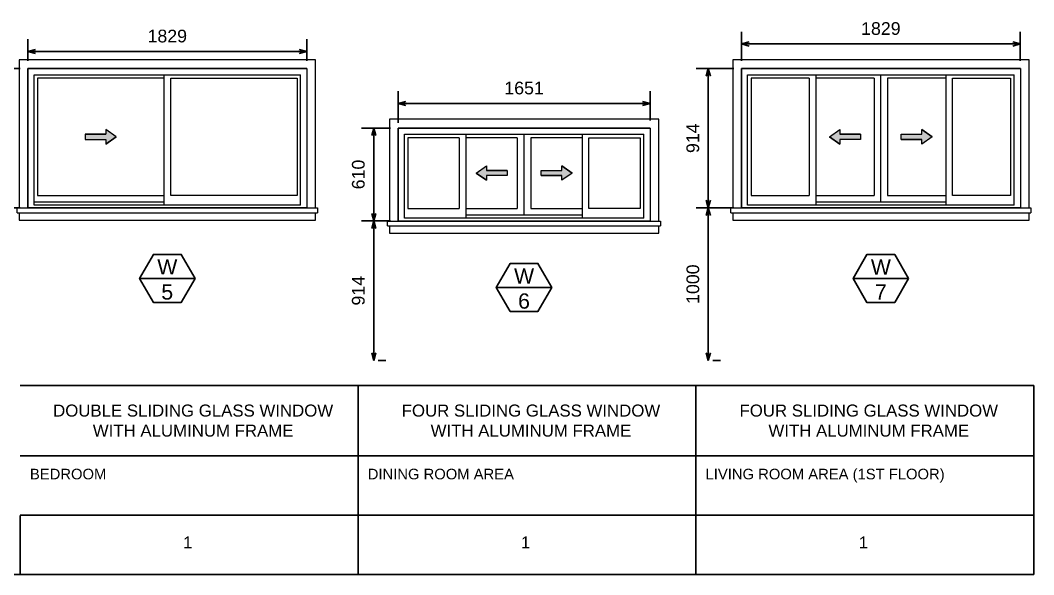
# Model space of a CAD drawing. Header units: inches. Extents: x -1 to 315328, y 6829 to 107833.
# Drawn here: x 33085 to 53031, y 35436 to 46351 of the extents above; entities that cross this region are included whole.
import ezdxf

# ---------------------------------------------------------------- set-up
doc = ezdxf.new("R2010")
doc.units = ezdxf.units.IN
doc.header["$MEASUREMENT"] = 0
for name, color, linetype, lineweight in [('A-ANNO-DIMS', 211, 'Continuous', 9), ('A-DETL-GENF', 92, 'Continuous', 9), ('A-GENM', 13, 'Continuous', 9), ('A-GLAZ', 151, 'Continuous', 18)]:
    doc.layers.add(name, color=color, linetype=linetype, lineweight=lineweight)
doc.layers.add('Layer2', color=7, linetype='Continuous')
doc.layers.add('TEXTS', color=2, linetype='Continuous')
doc.styles.add('Arial', font='arial.ttf', dxfattribs={"height": 250})
doc.styles.get("Standard").update_dxf_attribs({"font": 'arial.ttf'})
doc.dimstyles.new('Arrow_-_2_5mm_Arial', dxfattribs={"dimscale": 304.8, "dimtxt": 255.06485, "dimasz": 0.492126, "dimexe": 0.787402, "dimexo": 0.492126, "dimgap": 0.574147, "dimtad": 1, "dimdec": 0, "dimzin": 0, "dimdsep": 46, "dimtxsty": 'Arial', "dimblk1": 'OPEN30', "dimblk2": 'OPEN30', "dimsah": 1, "dimcen": 0.09, "dimazin": 0, "dimtfac": 1, "dimtdec": 4, "dimtix": 1, "dimtmove": 0, "dimatfit": 3, "dimfxl": 1, "dimtvp": 1, "dimtfill": 1, "dimtolj": 1, "dimtzin": 0, "dimarcsym": 2})

# ---------------------------------------------------------------- blocks, each defined once
blk = doc.blocks.new('Family - ___-483837-Legend 1')
at = {"layer": 'A-DETL-GENF', "lineweight": 25}
blk.add_hatch(color=256, dxfattribs=at).paths.add_polyline_path([(4900, 4804), (4967.8, 4851.5), (4900, 4898.9), (4900, 4868.4), (4764.6, 4868.4), (4764.6, 4834.5), (4900, 4834.5)])
at = {"layer": 'A-DETL-GENF'}
for p, q in [((4764.6, 4868.4), (4764.6, 4834.5)), ((4764.6, 4868.4), (4900, 4868.4)), ((4900, 4868.4), (4764.6, 4868.4)), ((4764.6, 4868.4), (4764.6, 4834.5)), ((4900, 4898.9), (4900, 4868.4)), ((4967.8, 4851.5), (4900, 4898.9)), ((4967.8, 4851.5), (4900, 4898.9)), ((4900, 4898.9), (4900, 4868.4)), ((4967.8, 4851.5), (4900, 4804)), ((4900, 4804), (4967.8, 4851.5)), ((4764.6, 4834.5), (4900, 4834.5)), ((4764.6, 4834.5), (4900, 4834.5)), ((4900, 4834.5), (4900, 4804)), ((4900, 4834.5), (4900, 4804))]:
    blk.add_line(p, q, dxfattribs=at)
at = {"layer": 'A-GENM'}
for p, q in [((4331.2, 5356.3), (4331.2, 4384.7)), ((6274.3, 5356.3), (4331.2, 5356.3)), ((6274.3, 4384.7), (6274.3, 5356.3)), ((4388.3, 4384.7), (4388.3, 5299.1)), ((4388.3, 5299.1), (6217.1, 5299.1)), ((6217.1, 5299.1), (6217.1, 4384.7)), ((4318.5, 4382.3), (4318.5, 4384.7)), ((4318.5, 4384.7), (6287, 4384.7)), ((4318.5, 4353), (4318.5, 4382.3)), ((6287, 4382.3), (4318.5, 4382.3)), ((4318.5, 4353), (6287, 4353)), ((4331.2, 4384.7), (4388.3, 4384.7)), ((4331.2, 4353), (4331.2, 4305.4)), ((6217.1, 4384.7), (6274.3, 4384.7)), ((6274.3, 4305.4), (6274.3, 4353)), ((6287, 4384.7), (6287, 4382.3)), ((6287, 4382.3), (6287, 4353)), ((4331.2, 4305.4), (6274.3, 4305.4))]:
    blk.add_line(p, q, dxfattribs=at)
at = {"layer": 'A-GLAZ'}
for p, q in [((6217.1, 5299.1), (4388.3, 5299.1)), ((4388.3, 5299.1), (4388.3, 4384.7)), ((4429.3, 5258.2), (6176.2, 5258.2)), ((4429.3, 4403.8), (4429.3, 5258.2)), ((5280.5, 5258.2), (5280.5, 4403.8)), ((6176.2, 4403.8), (6176.2, 5258.2)), ((6217.1, 5299.1), (6217.1, 4384.7)), ((4451.8, 5235.6), (4451.8, 4467.3)), ((5280.5, 5235.6), (4451.8, 5235.6)), ((5325, 4467.3), (5325, 5235.6)), ((5325, 5235.6), (6153.6, 5235.6)), ((6153.6, 5235.6), (6153.6, 4467.3)), ((4451.8, 4467.3), (5280.5, 4467.3)), ((6153.6, 4467.3), (5325, 4467.3)), ((5280.5, 4422.8), (4429.3, 4422.8)), ((5280.5, 4422.8), (4429.3, 4422.8)), ((6176.2, 4403.8), (4429.3, 4403.8)), ((6217.1, 4384.7), (4388.3, 4384.7))]:
    blk.add_line(p, q, dxfattribs=at)
blk = doc.blocks.new('Family - ___-483871-Legend 1')
at = {"layer": 'A-DETL-GENF', "lineweight": 25}
for points in [[(7670.3, 4566), (7670.3, 4596.5), (7805.8, 4596.5), (7805.8, 4630.4), (7670.3, 4630.4), (7670.3, 4660.9), (7602.6, 4613.5)], [(8163.5, 4566), (8231.2, 4613.5), (8163.5, 4660.9), (8163.5, 4630.4), (8028, 4630.4), (8028, 4596.5), (8163.5, 4596.5)]]:
    blk.add_hatch(color=256, dxfattribs=at).paths.add_polyline_path(points)
at = {"layer": 'A-DETL-GENF'}
for p, q in [((7602.6, 4613.5), (7670.3, 4660.9)), ((7602.6, 4613.5), (7670.3, 4660.9)), ((7670.3, 4660.9), (7670.3, 4630.4)), ((7670.3, 4660.9), (7670.3, 4630.4)), ((8163.5, 4630.4), (8163.5, 4660.9)), ((8231.2, 4613.5), (8163.5, 4660.9)), ((8163.5, 4630.4), (8163.5, 4660.9)), ((8163.5, 4660.9), (8231.2, 4613.5)), ((7602.6, 4613.5), (7670.3, 4566)), ((7670.3, 4566), (7602.6, 4613.5)), ((7805.8, 4630.4), (7670.3, 4630.4)), ((7670.3, 4630.4), (7805.8, 4630.4)), ((7670.3, 4596.5), (7670.3, 4566)), ((7805.8, 4596.5), (7670.3, 4596.5)), ((7805.8, 4596.5), (7670.3, 4596.5)), ((7670.3, 4596.5), (7670.3, 4566)), ((7805.8, 4630.4), (7805.8, 4596.5)), ((7805.8, 4630.4), (7805.8, 4596.5)), ((8028, 4630.4), (8163.5, 4630.4)), ((8028, 4596.5), (8028, 4630.4)), ((8028, 4596.5), (8028, 4630.4)), ((8028, 4630.4), (8163.5, 4630.4)), ((8028, 4596.5), (8163.5, 4596.5)), ((8163.5, 4596.5), (8028, 4596.5)), ((8231.2, 4613.5), (8163.5, 4566)), ((8231.2, 4613.5), (8163.5, 4566)), ((8163.5, 4566), (8163.5, 4596.5)), ((8163.5, 4566), (8163.5, 4596.5))]:
    blk.add_line(p, q, dxfattribs=at)
at = {"layer": 'A-GENM'}
for p, q in [((7034.2, 4965.9), (7034.2, 4299.1)), ((8799.5, 4965.9), (7034.2, 4965.9)), ((8799.5, 4299.1), (8799.5, 4965.9)), ((7091.4, 4299.1), (7091.4, 4908.7)), ((7091.4, 4908.7), (8742.4, 4908.7)), ((8742.4, 4908.7), (8742.4, 4299.1)), ((7021.5, 4296.7), (7021.5, 4299.1)), ((7021.5, 4299.1), (8812.2, 4299.1)), ((7021.5, 4267.4), (7021.5, 4296.7)), ((8812.2, 4296.7), (7021.5, 4296.7)), ((7021.5, 4267.4), (8812.2, 4267.4)), ((7034.2, 4299.1), (7091.4, 4299.1)), ((7034.2, 4267.4), (7034.2, 4219.8)), ((8742.4, 4299.1), (8799.5, 4299.1)), ((8799.5, 4219.8), (8799.5, 4267.4)), ((8812.2, 4299.1), (8812.2, 4296.7)), ((8812.2, 4296.7), (8812.2, 4267.4)), ((7034.2, 4219.8), (8799.5, 4219.8))]:
    blk.add_line(p, q, dxfattribs=at)
at = {"layer": 'A-GLAZ'}
for p, q in [((8742.4, 4908.7), (7091.4, 4908.7)), ((7091.4, 4908.7), (7091.4, 4299.1)), ((7132.3, 4867.8), (8701.5, 4867.8)), ((7132.3, 4318.2), (7132.3, 4867.8)), ((7535.9, 4867.8), (7535.9, 4318.2)), ((7916.9, 4337.2), (7916.9, 4867.8)), ((7916.9, 4337.2), (7916.9, 4867.8)), ((8297.9, 4867.8), (8297.9, 4318.2)), ((8701.5, 4318.2), (8701.5, 4867.8)), ((8742.4, 4908.7), (8742.4, 4299.1)), ((7491.4, 4845.2), (7154.9, 4845.2)), ((7154.9, 4845.2), (7154.9, 4381.7)), ((7491.4, 4845.2), (7491.4, 4381.7)), ((7872.4, 4845.2), (7535.9, 4845.2)), ((7872.4, 4845.2), (7872.4, 4381.7)), ((8297.9, 4845.2), (7961.3, 4845.2)), ((7961.3, 4845.2), (7961.3, 4381.7)), ((8342.3, 4381.7), (8342.3, 4845.2)), ((8342.3, 4845.2), (8678.9, 4845.2)), ((8678.9, 4845.2), (8678.9, 4381.7)), ((7154.9, 4381.7), (7491.4, 4381.7)), ((7535.9, 4381.7), (7872.4, 4381.7)), ((8297.9, 4337.2), (7535.9, 4337.2)), ((7916.9, 4337.2), (7535.9, 4337.2)), ((8297.9, 4337.2), (7916.9, 4337.2)), ((7961.3, 4381.7), (8297.9, 4381.7)), ((8678.9, 4381.7), (8342.3, 4381.7)), ((8742.4, 4299.1), (7091.4, 4299.1)), ((8701.5, 4318.2), (7132.3, 4318.2))]:
    blk.add_line(p, q, dxfattribs=at)
blk = doc.blocks.new('Family - ___-483907-Legend 1')
at = {"layer": 'A-DETL-GENF', "lineweight": 25}
for points in [[(10780.9, 4804), (10780.9, 4834.5), (10916.3, 4834.5), (10916.3, 4868.4), (10780.9, 4868.4), (10780.9, 4898.9), (10713.1, 4851.5)], [(11318.5, 4804), (11386.2, 4851.5), (11318.5, 4898.9), (11318.5, 4868.4), (11183, 4868.4), (11183, 4834.5), (11318.5, 4834.5)]]:
    blk.add_hatch(color=256, dxfattribs=at).paths.add_polyline_path(points)
at = {"layer": 'A-DETL-GENF'}
for p, q in [((10713.1, 4851.5), (10780.9, 4898.9)), ((10713.1, 4851.5), (10780.9, 4898.9)), ((10713.1, 4851.5), (10780.9, 4804)), ((10780.9, 4804), (10713.1, 4851.5)), ((10780.9, 4898.9), (10780.9, 4868.4)), ((10780.9, 4898.9), (10780.9, 4868.4)), ((10916.3, 4868.4), (10780.9, 4868.4)), ((10780.9, 4868.4), (10916.3, 4868.4)), ((10916.3, 4868.4), (10916.3, 4834.5)), ((10916.3, 4868.4), (10916.3, 4834.5)), ((11183, 4868.4), (11318.5, 4868.4)), ((11183, 4834.5), (11183, 4868.4)), ((11183, 4834.5), (11183, 4868.4)), ((11183, 4868.4), (11318.5, 4868.4)), ((11318.5, 4868.4), (11318.5, 4898.9)), ((11386.2, 4851.5), (11318.5, 4898.9)), ((11318.5, 4868.4), (11318.5, 4898.9)), ((11318.5, 4898.9), (11386.2, 4851.5)), ((11386.2, 4851.5), (11318.5, 4804)), ((11386.2, 4851.5), (11318.5, 4804)), ((10780.9, 4834.5), (10780.9, 4804)), ((10916.3, 4834.5), (10780.9, 4834.5)), ((10916.3, 4834.5), (10780.9, 4834.5)), ((10780.9, 4834.5), (10780.9, 4804)), ((11183, 4834.5), (11318.5, 4834.5)), ((11318.5, 4834.5), (11183, 4834.5)), ((11318.5, 4804), (11318.5, 4834.5)), ((11318.5, 4804), (11318.5, 4834.5))]:
    blk.add_line(p, q, dxfattribs=at)
at = {"layer": 'A-GENM'}
for p, q in [((10078.1, 5356.3), (10078.1, 4384.7)), ((12021.2, 5356.3), (10078.1, 5356.3)), ((12021.2, 4384.7), (12021.2, 5356.3)), ((10135.3, 4384.7), (10135.3, 5299.1)), ((10135.3, 5299.1), (11964.1, 5299.1)), ((11964.1, 5299.1), (11964.1, 4384.7)), ((10065.4, 4382.3), (10065.4, 4384.7)), ((10065.4, 4384.7), (12033.9, 4384.7)), ((10065.4, 4353), (10065.4, 4382.3)), ((12033.9, 4382.3), (10065.4, 4382.3)), ((10065.4, 4353), (12033.9, 4353)), ((10078.1, 4384.7), (10135.3, 4384.7)), ((10078.1, 4353), (10078.1, 4305.4)), ((11964.1, 4384.7), (12021.2, 4384.7)), ((12021.2, 4305.4), (12021.2, 4353)), ((12033.9, 4384.7), (12033.9, 4382.3)), ((12033.9, 4382.3), (12033.9, 4353)), ((10078.1, 4305.4), (12021.2, 4305.4))]:
    blk.add_line(p, q, dxfattribs=at)
at = {"layer": 'A-GLAZ'}
for p, q in [((11964.1, 5299.1), (10135.3, 5299.1)), ((10135.3, 5299.1), (10135.3, 4384.7)), ((10176.2, 5258.2), (11923.2, 5258.2)), ((10176.2, 4403.8), (10176.2, 5258.2)), ((10624.2, 5258.2), (10624.2, 4403.8)), ((11049.7, 4422.8), (11049.7, 5258.2)), ((11049.7, 4422.8), (11049.7, 5258.2)), ((11475.1, 5258.2), (11475.1, 4403.8)), ((11923.2, 4403.8), (11923.2, 5258.2)), ((11964.1, 5299.1), (11964.1, 4384.7)), ((10579.8, 5235.6), (10198.8, 5235.6)), ((10198.8, 5235.6), (10198.8, 4467.3)), ((10579.8, 5235.6), (10579.8, 4467.3)), ((11005.2, 5235.6), (10624.2, 5235.6)), ((11005.2, 5235.6), (11005.2, 4467.3)), ((11475.1, 5235.6), (11094.1, 5235.6)), ((11094.1, 5235.6), (11094.1, 4467.3)), ((11519.6, 4467.3), (11519.6, 5235.6)), ((11519.6, 5235.6), (11900.6, 5235.6)), ((11900.6, 5235.6), (11900.6, 4467.3)), ((10198.8, 4467.3), (10579.8, 4467.3)), ((10624.2, 4467.3), (11005.2, 4467.3)), ((11094.1, 4467.3), (11475.1, 4467.3)), ((11900.6, 4467.3), (11519.6, 4467.3)), ((11923.2, 4403.8), (10176.2, 4403.8)), ((11475.1, 4422.8), (10624.2, 4422.8)), ((11049.7, 4422.8), (10624.2, 4422.8)), ((11475.1, 4422.8), (11049.7, 4422.8)), ((11964.1, 4384.7), (10135.3, 4384.7))]:
    blk.add_line(p, q, dxfattribs=at)
blk = doc.blocks.new('_Open30')
at = {"color": 0, "linetype": 'ByBlock', "lineweight": -2}
for p, q in [((-1, 0.27), (0, 0)), ((0, 0), (-1, -0.27)), ((0, 0), (-1, 0))]:
    blk.add_line(p, q, dxfattribs=at)
blk = doc.blocks.new('*D223')
at = {"layer": 'A-ANNO-DIMS', "color": 0, "lineweight": -2, "transparency": 16777216}
for p, q in [((33233, 45552), (33233, 45976)), ((38723, 45552), (38723, 45976)), ((33383, 45736), (38573, 45736))]:
    blk.add_line(p, q, dxfattribs=at)
at = {"layer": 'Defpoints', "color": 0, "transparency": 16777216}
for p in [(38723, 45736), (33233, 45402), (38723, 45402)]:
    blk.add_point(p, dxfattribs=at)
at = {"layer": 'A-ANNO-DIMS', "color": 0, "lineweight": -2, "transparency": 16777216, "xscale": 150, "yscale": 150, "zscale": 150, "rotation": 180}
blk.add_blockref('_Open30', (33233, 45736), dxfattribs=at)
at = {"layer": 'A-ANNO-DIMS', "color": 0, "lineweight": -2, "transparency": 16777216, "xscale": 150, "yscale": 150, "zscale": 150}
blk.add_blockref('_Open30', (38723, 45736), dxfattribs=at)
at = {"layer": 'A-ANNO-DIMS', "color": 0, "transparency": 16777216, "insert": (35978, 46039), "char_height": 250, "width": 184.59, "attachment_point": 5, "style": 'Arial'}
blk.add_mtext('\\A1;1829', dxfattribs=at)
blk = doc.blocks.new('*D224')
at = {"layer": 'A-ANNO-DIMS', "color": 0, "lineweight": -2, "transparency": 16777216}
for p, q in [((33083, 45402), (32315, 45402)), ((32555, 45252), (32555, 42807)), ((33083, 42657), (32315, 42657))]:
    blk.add_line(p, q, dxfattribs=at)
at = {"layer": 'Defpoints', "color": 0, "transparency": 16777216}
for p in [(33233, 45402), (32555, 42657), (33233, 42657)]:
    blk.add_point(p, dxfattribs=at)
at = {"layer": 'A-ANNO-DIMS', "color": 0, "lineweight": -2, "transparency": 16777216, "xscale": 150, "yscale": 150, "zscale": 150}
for p, rotation in [((32555, 45402), 90), ((32555, 42657), 270)]:
    blk.add_blockref('_Open30', p, dxfattribs=dict(at, rotation=rotation))
at = {"layer": 'A-ANNO-DIMS', "color": 0, "transparency": 16777216, "insert": (32253, 44029), "char_height": 250, "width": 138.44, "attachment_point": 5, "rotation": 90, "style": 'Arial'}
blk.add_mtext('\\A1;914', dxfattribs=at)
blk = doc.blocks.new('*D225')
at = {"layer": 'A-ANNO-DIMS', "color": 0, "lineweight": -2, "transparency": 16777216}
for p, q in [((40522, 44335), (40522, 44953)), ((45479, 44380), (45479, 44953)), ((40672, 44713), (45329, 44713))]:
    blk.add_line(p, q, dxfattribs=at)
at = {"layer": 'Defpoints', "color": 0, "transparency": 16777216}
for p in [(45479, 44713), (40522, 44185), (45479, 44230)]:
    blk.add_point(p, dxfattribs=at)
at = {"layer": 'A-ANNO-DIMS', "color": 0, "lineweight": -2, "transparency": 16777216, "xscale": 150, "yscale": 150, "zscale": 150, "rotation": 180}
blk.add_blockref('_Open30', (40522, 44713), dxfattribs=at)
at = {"layer": 'A-ANNO-DIMS', "color": 0, "lineweight": -2, "transparency": 16777216, "xscale": 150, "yscale": 150, "zscale": 150}
blk.add_blockref('_Open30', (45479, 44713), dxfattribs=at)
at = {"layer": 'A-ANNO-DIMS', "color": 0, "transparency": 16777216, "insert": (43000, 45016), "char_height": 250, "width": 184.59, "attachment_point": 5, "style": 'Arial'}
blk.add_mtext('\\A1;1651', dxfattribs=at)
blk = doc.blocks.new('*D226')
at = {"layer": 'A-ANNO-DIMS', "color": 0, "lineweight": -2, "transparency": 16777216}
for p, q in [((40372, 44230), (39802, 44230)), ((40042, 44080), (40042, 42550)), ((40372, 42400), (39802, 42400))]:
    blk.add_line(p, q, dxfattribs=at)
at = {"layer": 'Defpoints', "color": 0, "transparency": 16777216}
for p in [(40522, 44230), (40042, 42400), (40522, 42400)]:
    blk.add_point(p, dxfattribs=at)
at = {"layer": 'A-ANNO-DIMS', "color": 0, "lineweight": -2, "transparency": 16777216, "xscale": 150, "yscale": 150, "zscale": 150}
for p, rotation in [((40042, 44230), 90), ((40042, 42400), 270)]:
    blk.add_blockref('_Open30', p, dxfattribs=dict(at, rotation=rotation))
at = {"layer": 'A-ANNO-DIMS', "color": 0, "transparency": 16777216, "insert": (39739, 43315), "char_height": 250, "width": 138.44, "attachment_point": 5, "rotation": 90, "style": 'Arial'}
blk.add_mtext('\\A1;610', dxfattribs=at)
blk = doc.blocks.new('*D227')
at = {"layer": 'A-ANNO-DIMS', "color": 0, "lineweight": -2, "transparency": 16777216}
for p, q in [((47277, 45552), (47277, 46125)), ((52767, 45552), (52767, 46125)), ((47427, 45885), (52617, 45885))]:
    blk.add_line(p, q, dxfattribs=at)
at = {"layer": 'Defpoints', "color": 0, "transparency": 16777216}
for p in [(52767, 45885), (47277, 45402), (52767, 45402)]:
    blk.add_point(p, dxfattribs=at)
at = {"layer": 'A-ANNO-DIMS', "color": 0, "lineweight": -2, "transparency": 16777216, "xscale": 150, "yscale": 150, "zscale": 150, "rotation": 180}
blk.add_blockref('_Open30', (47277, 45885), dxfattribs=at)
at = {"layer": 'A-ANNO-DIMS', "color": 0, "lineweight": -2, "transparency": 16777216, "xscale": 150, "yscale": 150, "zscale": 150}
blk.add_blockref('_Open30', (52767, 45885), dxfattribs=at)
at = {"layer": 'A-ANNO-DIMS', "color": 0, "transparency": 16777216, "insert": (50022, 46187), "char_height": 250, "width": 184.59, "attachment_point": 5, "style": 'Arial'}
blk.add_mtext('\\A1;1829', dxfattribs=at)
blk = doc.blocks.new('*D228')
at = {"layer": 'A-ANNO-DIMS', "color": 0, "lineweight": -2, "transparency": 16777216}
for p, q in [((47127, 45402), (46386, 45402)), ((46626, 45252), (46626, 42807)), ((47127, 42657), (46386, 42657))]:
    blk.add_line(p, q, dxfattribs=at)
at = {"layer": 'Defpoints', "color": 0, "transparency": 16777216}
for p in [(47277, 45402), (46626, 42657), (47277, 42657)]:
    blk.add_point(p, dxfattribs=at)
at = {"layer": 'A-ANNO-DIMS', "color": 0, "lineweight": -2, "transparency": 16777216, "xscale": 150, "yscale": 150, "zscale": 150}
for p, rotation in [((46626, 45402), 90), ((46626, 42657), 270)]:
    blk.add_blockref('_Open30', p, dxfattribs=dict(at, rotation=rotation))
at = {"layer": 'A-ANNO-DIMS', "color": 0, "transparency": 16777216, "insert": (46323, 44029), "char_height": 250, "width": 138.44, "attachment_point": 5, "rotation": 90, "style": 'Arial'}
blk.add_mtext('\\A1;914', dxfattribs=at)
blk = doc.blocks.new('*D234')
at = {"layer": 'A-ANNO-DIMS', "color": 0, "lineweight": -2, "transparency": 16777216}
for p, q in [((40201, 42400), (39802, 42400)), ((40042, 39805), (40042, 42250)), ((40128, 39655), (40282, 39655))]:
    blk.add_line(p, q, dxfattribs=at)
at = {"layer": 'Defpoints', "color": 0, "transparency": 16777216}
for p in [(40042, 42400), (40351, 42400), (39978, 39655)]:
    blk.add_point(p, dxfattribs=at)
at = {"layer": 'A-ANNO-DIMS', "color": 0, "lineweight": -2, "transparency": 16777216, "xscale": 150, "yscale": 150, "zscale": 150}
for p, rotation in [((40042, 42400), 90), ((40042, 39655), 270)]:
    blk.add_blockref('_Open30', p, dxfattribs=dict(at, rotation=rotation))
at = {"layer": 'A-ANNO-DIMS', "color": 0, "transparency": 16777216, "insert": (39739, 41027), "char_height": 250, "width": 138.44, "attachment_point": 5, "rotation": 90, "style": 'Arial'}
blk.add_mtext('\\A1;914', dxfattribs=at)
blk = doc.blocks.new('*D235')
at = {"layer": 'A-ANNO-DIMS', "color": 0, "lineweight": -2, "transparency": 16777216}
for p, q in [((46956, 42657), (46386, 42657)), ((46626, 39805), (46626, 42507)), ((46712, 39655), (46866, 39655))]:
    blk.add_line(p, q, dxfattribs=at)
at = {"layer": 'Defpoints', "color": 0, "transparency": 16777216}
for p in [(46626, 42657), (47106, 42657), (46562, 39655)]:
    blk.add_point(p, dxfattribs=at)
at = {"layer": 'A-ANNO-DIMS', "color": 0, "lineweight": -2, "transparency": 16777216, "xscale": 150, "yscale": 150, "zscale": 150}
for p, rotation in [((46626, 42657), 90), ((46626, 39655), 270)]:
    blk.add_blockref('_Open30', p, dxfattribs=dict(at, rotation=rotation))
at = {"layer": 'A-ANNO-DIMS', "color": 0, "transparency": 16777216, "insert": (46323, 41156), "char_height": 250, "width": 184.59, "attachment_point": 5, "rotation": 90, "style": 'Arial'}
blk.add_mtext('\\A1;1000', dxfattribs=at)

msp = doc.modelspace()

# ---------------------------------------------------------------- linework, layer by layer
msp.add_line((53030.82768, 39161.16851), (53030.82768, 35440.64059))
at = {"layer": 'Layer2', "ltscale": 1000}
for p, q in [((39733.29356, 39161.16851), (33084.52649, 39161.16851)), ((39733.29356, 39161.16851), (39733.29356, 37776.03415)), ((46382.06062, 39161.16851), (39733.29356, 39161.16851)), ((53030.82768, 39161.16851), (46382.06062, 39161.16851)), ((46382.06062, 39161.16851), (46382.06062, 37776.03415)), ((53030.82768, 39161.16851), (46382.06062, 39161.16851)), ((39733.29356, 37776.03415), (33084.52649, 37776.03415)), ((46382.06062, 37776.03415), (39733.29356, 37776.03415)), ((39733.29356, 37776.03415), (39733.29356, 36607.09657)), ((53030.82768, 37776.03415), (46382.06062, 37776.03415)), ((53030.82768, 37776.03415), (46382.06062, 37776.03415)), ((46382.06062, 37776.03415), (46382.06062, 36607.09657)), ((33084.52649, 36607.09657), (39733.29356, 36607.09657)), ((33084.52692, 36604.729), (39733.29355, 36607.15355)), ((33084.95319, 35435.79149), (33084.52692, 36604.729)), ((39733.29356, 36607.09657), (46382.06062, 36607.09657)), ((39733.29399, 36604.729), (46382.06061, 36607.15355)), ((39733.72025, 35435.79149), (39733.29399, 36604.729)), ((46382.06062, 36607.09657), (53030.82768, 36607.09657)), ((46382.06062, 36607.09657), (53030.82768, 36607.09657)), ((46382.06105, 36604.729), (53030.82767, 36607.15355)), ((46382.06105, 36604.729), (53030.82767, 36607.15355)), ((46382.48732, 35435.79149), (46382.06105, 36604.729)), ((53030.82768, 35440.64059), (13201.48669, 35435.79149))]:
    msp.add_line(p, q, dxfattribs=at)
at = {"layer": 'TEXTS'}
for p, q in [((35431.45444, 41269.54004), (36525.28363, 41269.54004)), ((42453.48708, 41091.75044), (43547.31627, 41091.75044)), ((49475.51972, 41268.61684), (50569.34891, 41268.61684))]:
    msp.add_line(p, q, dxfattribs=at)
for points in [[(36525.28363, 41269.54004), (36251.82633, 41743.18198), (35704.91174, 41743.18198), (35431.45444, 41269.54004), (35704.91174, 40795.89811), (36251.82633, 40795.89811)], [(50569.34891, 41268.61684), (50295.89161, 41742.25878), (49748.97701, 41742.25878), (49475.51972, 41268.61684), (49748.97701, 40794.97491), (50295.89161, 40794.97491)], [(43547.31627, 41091.75044), (43273.85897, 41565.39238), (42726.94438, 41565.39238), (42453.48708, 41091.75044), (42726.94438, 40618.10851), (43273.85897, 40618.10851)]]:
    msp.add_lwpolyline(points, close=True, dxfattribs=at)

# ---------------------------------------------------------------- block references
at = {"layer": 'A-GLAZ', "xscale": 3.001968503937009, "yscale": 3.001968503937009, "zscale": 3.001968503937009}
for name, p in [('Family - ___-483837-Legend 1', (20059.71963, 29493.70356)), ('Family - ___-483907-Legend 1', (16851.66514, 29493.70356)), ('Family - ___-483871-Legend 1', (19234.14969, 29493.70356))]:
    msp.add_blockref(name, p, dxfattribs=at)

# ---------------------------------------------------------------- texts
at = {"layer": 'Layer2', "style": 'Arial'}
for p in [(36289.56637, 35952.84753), (42938.33343, 35952.84753), (49587.10049, 35952.84753)]:
    msp.add_text('1', height=236.71091, dxfattribs=at).set_placement(p)
at = {"layer": 'Layer2', "attachment_point": 1}
for s, insert, char_height, width in [('\\pxqc;DOUBLE SLIDING GLASS WINDOW WITH ALUMINUM FRAME', (33712.25786, 38786.04094), 236.7109143, 5549.2226479), ('\\pxqc;FOUR SLIDING GLASS WINDOW WITH ALUMINUM FRAME', (40361.02493, 38786.04094), 236.7109143, 5549.2226479), ('\\pxqc;FOUR SLIDING GLASS WINDOW WITH ALUMINUM FRAME', (47009.79199, 38786.04094), 236.7109143, 5549.2226479), ('BEDROOM', (33274.72237, 37521.93442), 208.305605, 7238.5645574), ('DINING ROOM AREA', (39923.48944, 37521.93442), 208.3056046, 7238.5645574), ('LIVING ROOM AREA (1ST FLOOR)', (46572.2565, 37521.93442), 208.3056046, 7238.5645574)]:
    msp.add_mtext(s, dxfattribs=dict(at, insert=insert, char_height=char_height, width=width))
at = {"layer": 'TEXTS', "style": 'Arial'}
for s, p in [('W', (35780.89449, 41346.53955)), ('W', (49824.95976, 41345.61635)), ('W', (42802.92712, 41168.74995)), ('5', (35860.41132, 40852.08065)), ('7', (49904.4766, 40851.15745)), ('6', (42882.44396, 40674.29105))]:
    msp.add_text(s, height=300, dxfattribs=at).set_placement(p)

# ---------------------------------------------------------------- dimensions: what is measured, and where the dimension line sits
at = {"layer": 'A-ANNO-DIMS'}
for base, p1, p2, text, override, picture, middle in [((52767.43431, 45884.67856), (47277.43431, 45401.51221), (52767.43431, 45401.51221), '1829', {"dimpost": '<>', "dimfxl": 1828.8, "dimtfill": 0}, '*D227', (50022.43431, 46187.32181)), ((38723.36904, 45736.32774), (33233.36904, 45401.51221), (38723.36904, 45401.51221), '1829', {"dimpost": '<>', "dimfxl": 1828.8, "dimtfill": 0}, '*D223', (35978.36904, 46038.97098)), ((45478.52667, 44713.24565), (40522.27667, 44185.23465), (45478.52667, 44229.54371), '1651', {"dimpost": '<>', "dimfxl": 1651.065976, "dimtfill": 0}, '*D225', (43000.40167, 45015.88889))]:
    dim = msp.add_linear_dim(base=base, p1=p1, p2=p2, text=text, dimstyle='Arrow_-_2_5mm_Arial', override=override, dxfattribs=at)
    dim.commit()
    dim.dimension.update_dxf_attribs({"geometry": picture, "text_midpoint": middle})
for base, p1, p2, text, override, picture, middle in [((32555.48031, 42656.51221), (33233.36904, 45401.51221), (33233.36904, 42656.51221), '914', {"dimpost": '<>', "dimfxl": 914.4, "dimtfill": 0}, '*D224', (32252.83706, 44029.01221)), ((46626.01106, 42656.51221), (47277.43431, 45401.51221), (47277.43431, 42656.51221), '914', {"dimpost": '<>', "dimfxl": 914.4, "dimtfill": 0}, '*D228', (46323.36781, 44029.01221)), ((40041.86289, 42399.54371), (40522.27667, 44229.54371), (40522.27667, 42399.54371), '610', {"dimpost": '<>', "dimfxl": 609.6, "dimtfill": 0}, '*D226', (39739.21964, 43314.54371)), ((46626.01106, 42656.51221), (46562.32969, 39654.54371), (47105.87181, 42656.51221), '1000', {"dimpost": '<>', "dimfxl": 1016.25952, "dimtfill": 0}, '*D235', (46323.36781, 41155.52796)), ((40041.86289, 42399.54371), (39978.18152, 39654.54371), (40350.71417, 42399.54371), '914', {"dimpost": '<>', "dimfxl": 922.782319, "dimtfill": 0}, '*D234', (39739.21964, 41027.04371))]:
    dim = msp.add_linear_dim(base=base, p1=p1, p2=p2, angle=90, text=text, dimstyle='Arrow_-_2_5mm_Arial', override=override, dxfattribs=at)
    dim.commit()
    dim.dimension.update_dxf_attribs({"geometry": picture, "text_midpoint": middle})

doc.saveas('drawing.dxf')
